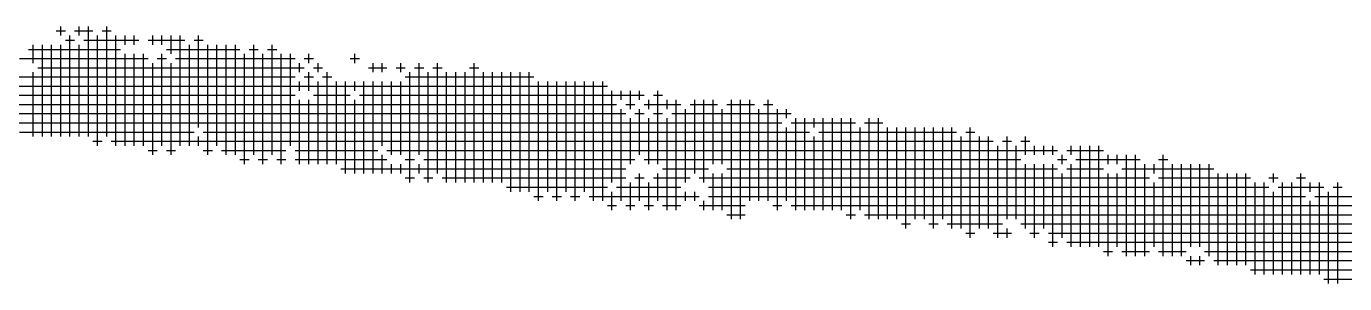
# Model space of a CAD drawing. Header units: feet. Extents: x 0 to 708085, y 0 to 237600.
# Drawn here: x 584218 to 584760, y 10754 to 10860 of the extents above; entities that cross this region are included whole.
import ezdxf

# ---------------------------------------------------------------- set-up
doc = ezdxf.new("R2010")
doc.units = ezdxf.units.FT
doc.header["$LTSCALE"] = 2200
doc.header["$MEASUREMENT"] = 0
doc.layers.add('CX-MISC', color=2, linetype='CONTINUOUS')

msp = doc.modelspace()

# ---------------------------------------------------------------- linework, layer by layer
at = {"layer": 'CX-MISC'}
for p, q in [((584232.04, 10856.38, 9817.04), (584232.04, 10860.16, 9817.04)), ((584239.6, 10856.38, 9817.04), (584239.6, 10860.16, 9817.04)), ((584243.38, 10814.8, 9817.04), (584243.38, 10860.16, 9817.04)), ((584250.94, 10814.8, 9817.04), (584250.94, 10860.16, 9817.04)), ((584230.15, 10858.27, 9817.04), (584233.93, 10858.27, 9817.04)), ((584233.93, 10854.49, 9817.04), (584237.71, 10854.49, 9817.04)), ((584235.82, 10814.8, 9817.04), (584235.82, 10856.38, 9817.04)), ((584237.71, 10858.27, 9817.04), (584245.27, 10858.27, 9817.04)), ((584241.49, 10854.49, 9817.04), (584264.17, 10854.49, 9817.04)), ((584247.16, 10811.02, 9817.04), (584247.16, 10856.38, 9817.04)), ((584249.05, 10858.27, 9817.04), (584252.83, 10858.27, 9817.04)), ((584254.72, 10811.02, 9817.04), (584254.72, 10856.38, 9817.04)), ((584258.5, 10852.6, 9817.04), (584258.5, 10856.38, 9817.04)), ((584262.28, 10852.6, 9817.04), (584262.28, 10856.38, 9817.04)), ((584267.95, 10854.49, 9817.04), (584283.07, 10854.49, 9817.04)), ((584269.84, 10852.6, 9817.04), (584269.84, 10856.38, 9817.04)), ((584273.62, 10852.6, 9817.04), (584273.62, 10856.38, 9817.04)), ((584277.4, 10848.82, 9817.04), (584277.4, 10856.38, 9817.04)), ((584281.18, 10811.02, 9817.04), (584281.18, 10856.38, 9817.04)), ((584286.85, 10854.49, 9817.04), (584290.63, 10854.49, 9817.04)), ((584288.74, 10818.58, 9817.04), (584288.74, 10856.38, 9817.04)), ((584218.81, 10850.71, 9817.04), (584256.61, 10850.71, 9817.04)), ((584220.7, 10845.04, 9817.04), (584220.7, 10852.6, 9817.04)), ((584224.48, 10814.8, 9817.04), (584224.48, 10852.6, 9817.04)), ((584228.26, 10814.8, 9817.04), (584228.26, 10852.6, 9817.04)), ((584232.04, 10814.8, 9817.04), (584232.04, 10852.6, 9817.04)), ((584239.6, 10814.8, 9817.04), (584239.6, 10852.6, 9817.04)), ((584258.5, 10811.02, 9817.04), (584258.5, 10848.82, 9817.04)), ((584262.28, 10811.02, 9817.04), (584262.28, 10848.82, 9817.04)), ((584266.06, 10811.02, 9817.04), (584266.06, 10848.82, 9817.04)), ((584273.62, 10811.02, 9817.04), (584273.62, 10848.82, 9817.04)), ((584275.51, 10850.71, 9817.04), (584305.75, 10850.71, 9817.04)), ((584284.96, 10811.02, 9817.04), (584284.96, 10852.6, 9817.04)), ((584292.52, 10807.24, 9817.04), (584292.52, 10852.6, 9817.04)), ((584296.3, 10811.02, 9817.04), (584296.3, 10852.6, 9817.04)), ((584300.08, 10807.24, 9817.04), (584300.08, 10852.6, 9817.04)), ((584303.86, 10807.24, 9817.04), (584303.86, 10852.6, 9817.04)), ((584307.64, 10803.46, 9817.04), (584307.64, 10848.82, 9817.04)), ((584309.53, 10850.71, 9817.04), (584313.31, 10850.71, 9817.04)), ((584311.42, 10807.24, 9817.04), (584311.42, 10852.6, 9817.04)), ((584315.2, 10803.46, 9817.04), (584315.2, 10848.82, 9817.04)), ((584317.09, 10850.71, 9817.04), (584320.87, 10850.71, 9817.04)), ((584318.98, 10807.24, 9817.04), (584318.98, 10852.6, 9817.04)), ((584322.76, 10803.46, 9817.04), (584322.76, 10848.82, 9817.04)), ((584326.54, 10811.02, 9817.04), (584326.54, 10848.82, 9817.04)), ((584334.1, 10845.04, 9817.04), (584334.1, 10848.82, 9817.04)), ((584353, 10845.04, 9817.04), (584353, 10848.82, 9817.04)), ((584215.03, 10846.93, 9817.04), (584267.95, 10846.93, 9817.04)), ((584269.84, 10807.24, 9817.04), (584269.84, 10845.04, 9817.04)), ((584271.73, 10846.93, 9817.04), (584275.51, 10846.93, 9817.04)), ((584277.4, 10807.24, 9817.04), (584277.4, 10845.04, 9817.04)), ((584279.29, 10846.93, 9817.04), (584328.43, 10846.93, 9817.04)), ((584330.32, 10841.26, 9817.04), (584330.32, 10845.04, 9817.04)), ((584332.21, 10846.93, 9817.04), (584335.99, 10846.93, 9817.04)), ((584337.88, 10841.26, 9817.04), (584337.88, 10845.04, 9817.04)), ((584351.11, 10846.93, 9817.04), (584354.89, 10846.93, 9817.04)), ((584360.56, 10841.26, 9817.04), (584360.56, 10845.04, 9817.04)), ((584364.34, 10841.26, 9817.04), (584364.34, 10845.04, 9817.04)), ((584371.9, 10841.26, 9817.04), (584371.9, 10845.04, 9817.04)), ((584379.46, 10807.24, 9817.04), (584379.46, 10845.04, 9817.04)), ((584387.02, 10799.68, 9817.04), (584387.02, 10845.04, 9817.04)), ((584402.14, 10795.9, 9817.04), (584402.14, 10845.04, 9817.04)), ((584052.49, 10839.37, 9817.04), (584328.43, 10839.37, 9817.04)), ((584220.7, 10814.8, 9817.04), (584220.7, 10841.26, 9817.04)), ((584222.59, 10843.15, 9817.04), (584332.21, 10843.15, 9817.04)), ((584332.21, 10839.37, 9817.04), (584335.99, 10839.37, 9817.04)), ((584334.1, 10833.7, 9817.04), (584334.1, 10841.26, 9817.04)), ((584335.99, 10843.15, 9817.04), (584339.77, 10843.15, 9817.04)), ((584339.77, 10839.37, 9817.04), (584343.55, 10839.37, 9817.04)), ((584341.66, 10803.46, 9817.04), (584341.66, 10841.26, 9817.04)), ((584358.67, 10843.15, 9817.04), (584366.23, 10843.15, 9817.04)), ((584370.01, 10843.15, 9817.04), (584373.79, 10843.15, 9817.04)), ((584373.79, 10839.37, 9817.04), (584426.71, 10839.37, 9817.04)), ((584375.68, 10795.9, 9817.04), (584375.68, 10841.26, 9817.04)), ((584377.57, 10843.15, 9817.04), (584381.35, 10843.15, 9817.04)), ((584383.24, 10795.9, 9817.04), (584383.24, 10841.26, 9817.04)), ((584385.13, 10843.15, 9817.04), (584388.91, 10843.15, 9817.04)), ((584390.8, 10795.9, 9817.04), (584390.8, 10841.26, 9817.04)), ((584394.58, 10795.9, 9817.04), (584394.58, 10841.26, 9817.04)), ((584398.36, 10795.9, 9817.04), (584398.36, 10841.26, 9817.04)), ((584400.25, 10843.15, 9817.04), (584404.03, 10843.15, 9817.04)), ((584405.92, 10795.9, 9817.04), (584405.92, 10841.26, 9817.04)), ((584409.7, 10795.9, 9817.04), (584409.7, 10841.26, 9817.04)), ((584413.48, 10795.9, 9817.04), (584413.48, 10841.26, 9817.04)), ((584417.26, 10792.12, 9817.04), (584417.26, 10841.26, 9817.04)), ((584421.04, 10792.12, 9817.04), (584421.04, 10841.26, 9817.04)), ((584424.82, 10792.12, 9817.04), (584424.82, 10841.26, 9817.04)), ((584063.83, 10835.59, 9817.04), (584456.95, 10835.59, 9817.04)), ((584330.32, 10833.7, 9817.04), (584330.32, 10837.48, 9817.04)), ((584337.88, 10803.46, 9817.04), (584337.88, 10837.48, 9817.04)), ((584345.44, 10803.46, 9817.04), (584345.44, 10837.48, 9817.04)), ((584349.22, 10799.68, 9817.04), (584349.22, 10837.48, 9817.04)), ((584353, 10833.7, 9817.04), (584353, 10837.48, 9817.04)), ((584356.78, 10799.68, 9817.04), (584356.78, 10837.48, 9817.04)), ((584360.56, 10799.68, 9817.04), (584360.56, 10837.48, 9817.04)), ((584364.34, 10811.02, 9817.04), (584364.34, 10837.48, 9817.04)), ((584368.12, 10807.24, 9817.04), (584368.12, 10837.48, 9817.04)), ((584371.9, 10807.24, 9817.04), (584371.9, 10837.48, 9817.04)), ((584428.6, 10788.34, 9817.04), (584428.6, 10837.48, 9817.04)), ((584432.38, 10792.12, 9817.04), (584432.38, 10837.48, 9817.04)), ((584436.16, 10788.34, 9817.04), (584436.16, 10837.48, 9817.04)), ((584439.94, 10792.12, 9817.04), (584439.94, 10837.48, 9817.04)), ((584443.72, 10788.34, 9817.04), (584443.72, 10837.48, 9817.04)), ((584447.5, 10792.12, 9817.04), (584447.5, 10837.48, 9817.04)), ((584451.28, 10788.34, 9817.04), (584451.28, 10837.48, 9817.04)), ((584455.06, 10788.34, 9817.04), (584455.06, 10837.48, 9817.04)), ((584458.84, 10795.9, 9817.04), (584458.84, 10833.7, 9817.04)), ((584462.62, 10829.92, 9817.04), (584462.62, 10833.7, 9817.04)), ((584466.4, 10826.14, 9817.04), (584466.4, 10833.7, 9817.04)), ((584470.18, 10829.92, 9817.04), (584470.18, 10833.7, 9817.04)), ((584477.74, 10803.46, 9817.04), (584477.74, 10833.7, 9817.04)), ((584097.85, 10831.81, 9817.04), (584328.43, 10831.81, 9817.04)), ((584116.75, 10828.03, 9817.04), (584460.73, 10828.03, 9817.04)), ((584330.32, 10803.46, 9817.04), (584330.32, 10829.92, 9817.04)), ((584334.1, 10803.46, 9817.04), (584334.1, 10829.92, 9817.04)), ((584335.99, 10831.81, 9817.04), (584351.11, 10831.81, 9817.04)), ((584353, 10799.68, 9817.04), (584353, 10829.92, 9817.04)), ((584354.89, 10831.81, 9817.04), (584472.07, 10831.81, 9817.04)), ((584464.51, 10828.03, 9817.04), (584468.29, 10828.03, 9817.04)), ((584472.07, 10828.03, 9817.04), (584487.19, 10828.03, 9817.04)), ((584473.96, 10826.14, 9817.04), (584473.96, 10829.92, 9817.04)), ((584475.85, 10831.81, 9817.04), (584479.63, 10831.81, 9817.04)), ((584481.52, 10826.14, 9817.04), (584481.52, 10829.92, 9817.04)), ((584485.3, 10784.56, 9817.04), (584485.3, 10829.92, 9817.04)), ((584490.97, 10828.03, 9817.04), (584502.31, 10828.03, 9817.04)), ((584492.86, 10799.68, 9817.04), (584492.86, 10829.92, 9817.04)), ((584496.64, 10795.9, 9817.04), (584496.64, 10829.92, 9817.04)), ((584500.42, 10803.46, 9817.04), (584500.42, 10829.92, 9817.04)), ((584506.09, 10828.03, 9817.04), (584517.43, 10828.03, 9817.04)), ((584507.98, 10780.78, 9817.04), (584507.98, 10829.92, 9817.04)), ((584511.76, 10780.78, 9817.04), (584511.76, 10829.92, 9817.04)), ((584515.54, 10788.34, 9817.04), (584515.54, 10829.92, 9817.04)), ((584521.21, 10828.03, 9817.04), (584524.99, 10828.03, 9817.04)), ((584523.1, 10788.34, 9817.04), (584523.1, 10829.92, 9817.04)), ((584162.11, 10824.25, 9817.04), (584464.51, 10824.25, 9817.04)), ((584462.62, 10788.34, 9817.04), (584462.62, 10826.14, 9817.04)), ((584466.4, 10803.46, 9817.04), (584466.4, 10822.36, 9817.04)), ((584468.29, 10824.25, 9817.04), (584472.07, 10824.25, 9817.04)), ((584470.18, 10807.24, 9817.04), (584470.18, 10826.14, 9817.04)), ((584473.96, 10803.46, 9817.04), (584473.96, 10822.36, 9817.04)), ((584475.85, 10824.25, 9817.04), (584479.63, 10824.25, 9817.04)), ((584481.52, 10784.56, 9817.04), (584481.52, 10822.36, 9817.04)), ((584483.41, 10824.25, 9817.04), (584532.55, 10824.25, 9817.04)), ((584489.08, 10795.9, 9817.04), (584489.08, 10826.14, 9817.04)), ((584504.2, 10803.46, 9817.04), (584504.2, 10826.14, 9817.04)), ((584519.32, 10788.34, 9817.04), (584519.32, 10826.14, 9817.04)), ((584526.88, 10784.56, 9817.04), (584526.88, 10826.14, 9817.04)), ((584530.66, 10822.36, 9817.04), (584530.66, 10826.14, 9817.04)), ((584534.44, 10784.56, 9817.04), (584534.44, 10822.36, 9817.04)), ((584538.22, 10784.56, 9817.04), (584538.22, 10822.36, 9817.04)), ((584542, 10818.58, 9817.04), (584542, 10822.36, 9817.04)), ((584545.78, 10784.56, 9817.04), (584545.78, 10822.36, 9817.04)), ((584549.56, 10784.56, 9817.04), (584549.56, 10822.36, 9817.04)), ((584553.34, 10784.56, 9817.04), (584553.34, 10822.36, 9817.04)), ((584557.12, 10780.78, 9817.04), (584557.12, 10822.36, 9817.04)), ((584564.68, 10780.78, 9817.04), (584564.68, 10822.36, 9817.04)), ((584568.46, 10780.78, 9817.04), (584568.46, 10822.36, 9817.04)), ((584181.01, 10820.47, 9817.04), (584528.77, 10820.47, 9817.04)), ((584215.03, 10816.69, 9817.04), (584286.85, 10816.69, 9817.04)), ((584290.63, 10816.69, 9817.04), (584540.11, 10816.69, 9817.04)), ((584530.66, 10788.34, 9817.04), (584530.66, 10818.58, 9817.04)), ((584532.55, 10820.47, 9817.04), (584559.01, 10820.47, 9817.04)), ((584543.89, 10816.69, 9817.04), (584600.59, 10816.69, 9817.04)), ((584560.9, 10784.56, 9817.04), (584560.9, 10818.58, 9817.04)), ((584562.79, 10820.47, 9817.04), (584570.35, 10820.47, 9817.04)), ((584572.24, 10780.78, 9817.04), (584572.24, 10818.58, 9817.04)), ((584576.02, 10780.78, 9817.04), (584576.02, 10818.58, 9817.04)), ((584579.8, 10777, 9817.04), (584579.8, 10818.58, 9817.04)), ((584583.58, 10780.78, 9817.04), (584583.58, 10818.58, 9817.04)), ((584587.36, 10780.78, 9817.04), (584587.36, 10818.58, 9817.04)), ((584591.14, 10777, 9817.04), (584591.14, 10818.58, 9817.04)), ((584594.92, 10780.78, 9817.04), (584594.92, 10818.58, 9817.04)), ((584598.7, 10777, 9817.04), (584598.7, 10818.58, 9817.04)), ((584604.37, 10816.69, 9817.04), (584608.15, 10816.69, 9817.04)), ((584606.26, 10773.22, 9817.04), (584606.26, 10818.58, 9817.04)), ((584245.27, 10812.91, 9817.04), (584249.05, 10812.91, 9817.04)), ((584252.83, 10812.91, 9817.04), (584615.71, 10812.91, 9817.04)), ((584288.74, 10811.02, 9817.04), (584288.74, 10814.8, 9817.04)), ((584542, 10784.56, 9817.04), (584542, 10814.8, 9817.04)), ((584602.48, 10777, 9817.04), (584602.48, 10814.8, 9817.04)), ((584610.04, 10777, 9817.04), (584610.04, 10814.8, 9817.04)), ((584613.82, 10777, 9817.04), (584613.82, 10814.8, 9817.04)), ((584617.6, 10773.22, 9817.04), (584617.6, 10811.02, 9817.04)), ((584619.49, 10812.91, 9817.04), (584623.27, 10812.91, 9817.04)), ((584621.38, 10780.78, 9817.04), (584621.38, 10814.8, 9817.04)), ((584625.16, 10780.78, 9817.04), (584625.16, 10811.02, 9817.04)), ((584627.05, 10812.91, 9817.04), (584630.83, 10812.91, 9817.04)), ((584628.94, 10807.24, 9817.04), (584628.94, 10814.8, 9817.04)), ((584632.72, 10807.24, 9817.04), (584632.72, 10811.02, 9817.04)), ((584636.5, 10807.24, 9817.04), (584636.5, 10811.02, 9817.04)), ((584640.28, 10807.24, 9817.04), (584640.28, 10811.02, 9817.04)), ((584647.84, 10807.24, 9817.04), (584647.84, 10811.02, 9817.04)), ((584651.62, 10769.44, 9817.04), (584651.62, 10811.02, 9817.04)), ((584655.4, 10769.44, 9817.04), (584655.4, 10811.02, 9817.04)), ((584659.18, 10769.44, 9817.04), (584659.18, 10811.02, 9817.04)), ((584267.95, 10809.13, 9817.04), (584271.73, 10809.13, 9817.04)), ((584275.51, 10809.13, 9817.04), (584279.29, 10809.13, 9817.04)), ((584290.63, 10809.13, 9817.04), (584294.41, 10809.13, 9817.04)), ((584298.19, 10809.13, 9817.04), (584324.65, 10809.13, 9817.04)), ((584305.75, 10805.35, 9817.04), (584309.53, 10805.35, 9817.04)), ((584313.31, 10805.35, 9817.04), (584317.09, 10805.35, 9817.04)), ((584320.87, 10805.35, 9817.04), (584324.65, 10805.35, 9817.04)), ((584328.43, 10809.13, 9817.04), (584362.45, 10809.13, 9817.04)), ((584328.43, 10805.35, 9817.04), (584366.23, 10805.35, 9817.04)), ((584364.34, 10799.68, 9817.04), (584364.34, 10807.24, 9817.04)), ((584366.23, 10809.13, 9817.04), (584642.17, 10809.13, 9817.04)), ((584373.79, 10805.35, 9817.04), (584377.57, 10805.35, 9817.04)), ((584381.35, 10805.35, 9817.04), (584468.29, 10805.35, 9817.04)), ((584472.07, 10805.35, 9817.04), (584627.05, 10805.35, 9817.04)), ((584642.17, 10805.35, 9817.04), (584645.95, 10805.35, 9817.04)), ((584644.06, 10803.46, 9817.04), (584644.06, 10807.24, 9817.04)), ((584645.95, 10809.13, 9817.04), (584661.07, 10809.13, 9817.04)), ((584649.73, 10805.35, 9817.04), (584676.19, 10805.35, 9817.04)), ((584662.96, 10803.46, 9817.04), (584662.96, 10807.24, 9817.04)), ((584666.74, 10803.46, 9817.04), (584666.74, 10807.24, 9817.04)), ((584670.52, 10765.66, 9817.04), (584670.52, 10807.24, 9817.04)), ((584674.3, 10765.66, 9817.04), (584674.3, 10807.24, 9817.04)), ((584683.75, 10805.35, 9817.04), (584687.53, 10805.35, 9817.04)), ((584685.64, 10765.66, 9817.04), (584685.64, 10807.24, 9817.04)), ((584347.33, 10801.57, 9817.04), (584464.51, 10801.57, 9817.04)), ((584368.12, 10799.68, 9817.04), (584368.12, 10803.46, 9817.04)), ((584371.9, 10799.68, 9817.04), (584371.9, 10803.46, 9817.04)), ((584379.46, 10799.68, 9817.04), (584379.46, 10803.46, 9817.04)), ((584479.63, 10801.57, 9817.04), (584498.53, 10801.57, 9817.04)), ((584506.09, 10801.57, 9817.04), (584642.17, 10801.57, 9817.04)), ((584628.94, 10777, 9817.04), (584628.94, 10803.46, 9817.04)), ((584632.72, 10773.22, 9817.04), (584632.72, 10803.46, 9817.04)), ((584636.5, 10777, 9817.04), (584636.5, 10803.46, 9817.04)), ((584640.28, 10769.44, 9817.04), (584640.28, 10803.46, 9817.04)), ((584645.95, 10801.57, 9817.04), (584661.07, 10801.57, 9817.04)), ((584647.84, 10769.44, 9817.04), (584647.84, 10803.46, 9817.04)), ((584668.63, 10801.57, 9817.04), (584706.43, 10801.57, 9817.04)), ((584678.08, 10765.66, 9817.04), (584678.08, 10803.46, 9817.04)), ((584681.86, 10799.68, 9817.04), (584681.86, 10803.46, 9817.04)), ((584689.42, 10765.66, 9817.04), (584689.42, 10803.46, 9817.04)), ((584693.2, 10765.66, 9817.04), (584693.2, 10803.46, 9817.04)), ((584696.98, 10769.44, 9817.04), (584696.98, 10803.46, 9817.04)), ((584700.76, 10769.44, 9817.04), (584700.76, 10803.46, 9817.04)), ((584704.54, 10765.66, 9817.04), (584704.54, 10803.46, 9817.04)), ((584373.79, 10797.79, 9817.04), (584377.57, 10797.79, 9817.04)), ((584381.35, 10797.79, 9817.04), (584385.13, 10797.79, 9817.04)), ((584388.91, 10797.79, 9817.04), (584464.51, 10797.79, 9817.04)), ((584466.4, 10784.56, 9817.04), (584466.4, 10795.9, 9817.04)), ((584468.29, 10797.79, 9817.04), (584472.07, 10797.79, 9817.04)), ((584470.18, 10788.34, 9817.04), (584470.18, 10799.68, 9817.04)), ((584473.96, 10784.56, 9817.04), (584473.96, 10795.9, 9817.04)), ((584475.85, 10797.79, 9817.04), (584490.97, 10797.79, 9817.04)), ((584477.74, 10788.34, 9817.04), (584477.74, 10799.68, 9817.04)), ((584494.75, 10797.79, 9817.04), (584679.97, 10797.79, 9817.04)), ((584500.42, 10784.56, 9817.04), (584500.42, 10799.68, 9817.04)), ((584504.2, 10784.56, 9817.04), (584504.2, 10799.68, 9817.04)), ((584644.06, 10773.22, 9817.04), (584644.06, 10799.68, 9817.04)), ((584662.96, 10765.66, 9817.04), (584662.96, 10799.68, 9817.04)), ((584666.74, 10769.44, 9817.04), (584666.74, 10799.68, 9817.04)), ((584681.86, 10769.44, 9817.04), (584681.86, 10795.9, 9817.04)), ((584683.75, 10797.79, 9817.04), (584721.55, 10797.79, 9817.04)), ((584708.32, 10761.88, 9817.04), (584708.32, 10799.68, 9817.04)), ((584712.1, 10761.88, 9817.04), (584712.1, 10799.68, 9817.04)), ((584715.88, 10761.88, 9817.04), (584715.88, 10799.68, 9817.04)), ((584719.66, 10761.88, 9817.04), (584719.66, 10799.68, 9817.04)), ((584723.44, 10758.1, 9817.04), (584723.44, 10795.9, 9817.04)), ((584727.22, 10758.1, 9817.04), (584727.22, 10795.9, 9817.04)), ((584729.11, 10797.79, 9817.04), (584732.89, 10797.79, 9817.04)), ((584731, 10795.9, 9817.04), (584731, 10799.68, 9817.04)), ((584734.78, 10758.1, 9817.04), (584734.78, 10795.9, 9817.04)), ((584738.56, 10758.1, 9817.04), (584738.56, 10795.9, 9817.04)), ((584740.45, 10797.79, 9817.04), (584744.23, 10797.79, 9817.04)), ((584742.34, 10758.1, 9817.04), (584742.34, 10799.68, 9817.04)), ((584746.12, 10792.12, 9817.04), (584746.12, 10795.9, 9817.04)), ((584749.9, 10758.1, 9817.04), (584749.9, 10795.9, 9817.04)), ((584757.46, 10754.32, 9817.04), (584757.46, 10795.9, 9817.04)), ((584415.37, 10794.01, 9817.04), (584456.95, 10794.01, 9817.04)), ((584426.71, 10790.23, 9817.04), (584430.49, 10790.23, 9817.04)), ((584434.27, 10790.23, 9817.04), (584438.05, 10790.23, 9817.04)), ((584441.83, 10790.23, 9817.04), (584445.61, 10790.23, 9817.04)), ((584449.39, 10790.23, 9817.04), (584494.75, 10790.23, 9817.04)), ((584458.84, 10784.56, 9817.04), (584458.84, 10792.12, 9817.04)), ((584460.73, 10794.01, 9817.04), (584487.19, 10794.01, 9817.04)), ((584489.08, 10788.34, 9817.04), (584489.08, 10792.12, 9817.04)), ((584492.86, 10788.34, 9817.04), (584492.86, 10792.12, 9817.04)), ((584498.53, 10794.01, 9817.04), (584729.11, 10794.01, 9817.04)), ((584498.53, 10790.23, 9817.04), (584744.23, 10790.23, 9817.04)), ((584731, 10758.1, 9817.04), (584731, 10792.12, 9817.04)), ((584732.89, 10794.01, 9817.04), (584751.79, 10794.01, 9817.04)), ((584748.01, 10790.23, 9817.04), (584782.03, 10790.23, 9817.04)), ((584753.68, 10754.32, 9817.04), (584753.68, 10792.12, 9817.04)), ((584755.57, 10794.01, 9817.04), (584759.35, 10794.01, 9817.04)), ((584456.95, 10786.45, 9817.04), (584460.73, 10786.45, 9817.04)), ((584464.51, 10786.45, 9817.04), (584468.29, 10786.45, 9817.04)), ((584472.07, 10786.45, 9817.04), (584475.85, 10786.45, 9817.04)), ((584479.63, 10786.45, 9817.04), (584487.19, 10786.45, 9817.04)), ((584494.75, 10786.45, 9817.04), (584513.65, 10786.45, 9817.04)), ((584496.64, 10784.56, 9817.04), (584496.64, 10788.34, 9817.04)), ((584524.99, 10786.45, 9817.04), (584528.77, 10786.45, 9817.04)), ((584532.55, 10786.45, 9817.04), (584804.71, 10786.45, 9817.04)), ((584746.12, 10758.1, 9817.04), (584746.12, 10788.34, 9817.04)), ((584506.09, 10782.67, 9817.04), (584513.65, 10782.67, 9817.04)), ((584555.23, 10782.67, 9817.04), (584559.01, 10782.67, 9817.04)), ((584562.79, 10782.67, 9817.04), (584838.73, 10782.67, 9817.04)), ((584577.91, 10778.89, 9817.04), (584581.69, 10778.89, 9817.04)), ((584589.25, 10778.89, 9817.04), (584593.03, 10778.89, 9817.04)), ((584596.81, 10778.89, 9817.04), (584619.49, 10778.89, 9817.04)), ((584627.05, 10778.89, 9817.04), (584850.07, 10778.89, 9817.04)), ((584604.37, 10775.11, 9817.04), (584608.15, 10775.11, 9817.04)), ((584615.71, 10775.11, 9817.04), (584623.27, 10775.11, 9817.04)), ((584621.38, 10773.22, 9817.04), (584621.38, 10777, 9817.04)), ((584630.83, 10775.11, 9817.04), (584634.61, 10775.11, 9817.04)), ((584638.39, 10775.11, 9817.04), (584880.31, 10775.11, 9817.04)), ((584638.39, 10771.33, 9817.04), (584642.17, 10771.33, 9817.04)), ((584645.95, 10771.33, 9817.04), (584895.43, 10771.33, 9817.04)), ((584661.07, 10767.55, 9817.04), (584664.85, 10767.55, 9817.04)), ((584668.63, 10767.55, 9817.04), (584679.97, 10767.55, 9817.04)), ((584683.75, 10767.55, 9817.04), (584695.09, 10767.55, 9817.04)), ((584702.65, 10767.55, 9817.04), (584925.67, 10767.55, 9817.04)), ((584695.09, 10763.77, 9817.04), (584702.65, 10763.77, 9817.04)), ((584696.98, 10761.88, 9817.04), (584696.98, 10765.66, 9817.04)), ((584700.76, 10761.88, 9817.04), (584700.76, 10765.66, 9817.04)), ((584706.43, 10763.77, 9817.04), (584778.25, 10763.77, 9817.04)), ((584721.55, 10759.99, 9817.04), (584782.03, 10759.99, 9817.04)), ((584751.79, 10756.21, 9817.04), (584778.25, 10756.21, 9817.04))]:
    msp.add_line(p, q, dxfattribs=at)

doc.saveas('drawing.dxf')
